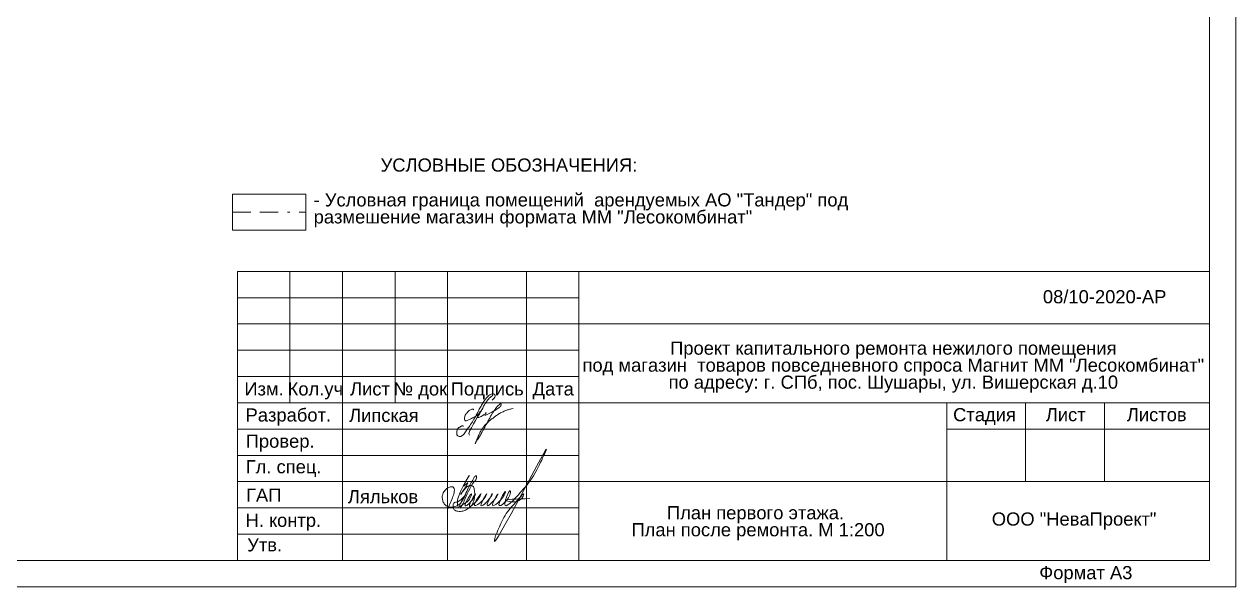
# Model space of a CAD drawing. Header units: metres. Extents: x -265.8 to -183.8, y -476 to -381.2.
# Drawn here: x -229.95 to -183.84, y -476.04 to -454.63 of the extents above; entities that cross this region are included whole.
import ezdxf
from ezdxf.enums import TextEntityAlignment as Align

# ---------------------------------------------------------------- set-up
doc = ezdxf.new("R2010")
doc.units = ezdxf.units.M
doc.header["$MEASUREMENT"] = 0
doc.linetypes.add('( Border )', pattern=[1.751, 0.5, -0.25, 0.5, -0.25, 0.001, -0.25])
doc.linetypes.add('DGN Style 3', pattern=[4.621086, 3.300776, -1.32031])
doc.layers.add('Level 50', color=7, linetype='Continuous', lineweight=0)
doc.layers.add('Level 63', color=7, linetype='Continuous', lineweight=0)
doc.styles.add('Style-Arial', font='arial.ttf')

# ---------------------------------------------------------------- blocks, each defined once
blk = doc.blocks.new('*U28')
at = {"layer": 'Level 50', "color": 7, "linetype": 'Continuous', "lineweight": 0}
for p, q in [((20.513, 14.5), (20.513, -14.5)), ((20.513, -14.5), (-20.487, -14.5))]:
    blk.add_line(p, q, dxfattribs=at)
at = {"layer": 'Level 50', "color": 7, "linetype": 'Continuous', "lineweight": 13}
for p in [(20.013, 14), (-18.926, -14)]:
    blk.add_line(p, (20.013, -14), dxfattribs=at)
at = {"layer": 'Level 63', "color": 7, "linetype": 'Continuous', "lineweight": 13}
for p, q in [((1.513, -8.5), (20.013, -8.5)), ((1.513, -8.5), (1.513, -14)), ((2.513, -8.5), (2.513, -11)), ((3.513, -8.5), (3.513, -14)), ((4.513, -8.5), (4.513, -11)), ((5.513, -8.5), (5.513, -14)), ((7.013, -8.5), (7.013, -14)), ((8.013, -8.5), (8.013, -14)), ((8.013, -9.5), (20.013, -9.5)), ((1.513, -10.5), (8.013, -10.5)), ((1.513, -11), (8.013, -11)), ((8.013, -11), (20.013, -11)), ((15.013, -11.5), (20.013, -11.5)), ((8.013, -12.5), (20.013, -12.5))]:
    blk.add_line(p, q, dxfattribs=at)
at = {"layer": 'Level 63', "color": 7, "linetype": 'Continuous', "lineweight": 0}
for p, q in [((1.513, -9), (8.013, -9)), ((1.513, -9.5), (8.013, -9.5)), ((1.513, -10), (8.013, -10)), ((1.513, -11.5), (8.013, -11.5)), ((1.513, -12), (8.013, -12)), ((1.513, -12.5), (8.013, -12.5)), ((1.513, -13), (8.013, -13)), ((1.513, -13.5), (8.013, -13.5))]:
    blk.add_line(p, q, dxfattribs=at)
at = {"layer": 'Level 63', "color": 7, "linetype": 'Continuous', "lineweight": 13, "flags": 128}
for points in [[(15.013, -11), (15.013, -14)], [(16.513, -11), (16.513, -12.5)], [(18.013, -11), (18.013, -12.5)]]:
    blk.add_lwpolyline(points, dxfattribs=at)
at = {"layer": 'Level 63', "color": 7, "linetype": 'Continuous', "lineweight": 0, "style": 'Style-Arial'}
for s, p in [('Изм.', (2.02, -10.735)), ('Кол.уч', (2.997, -10.735)), ('Лист', (4.036, -10.735)), ('№ док', (4.994, -10.735)), ('Подпись', (6.268, -10.735)), ('Дата', (7.524, -10.735)), ('Разработ.', (2.482, -11.231)), ('Стадия', (15.731, -11.225)), ('Лист', (17.276, -11.225)), ('Листов', (19.009, -11.225)), ('Провер.', (2.327, -11.729)), ('Гл. спец.', (2.393, -12.216)), ('ГАП', (2.014, -12.757)), ('Н. контр.', (2.388, -13.235)), ('ООО "НеваПроект"', (17.436, -13.211)), ('Утв.', (2.032, -13.702)), ('Формат А3', (17.66, -14.231))]:
    blk.add_text(s, height=0.25, dxfattribs=at).set_placement(p, align=Align.MIDDLE_CENTER)
blk = doc.blocks.new('формат_А3')
at = {"layer": 'Level 50', "color": 7, "linetype": 'Continuous', "lineweight": 13}
blk.add_blockref('*U28', (20.487, -14.5), dxfattribs=at)
blk = doc.blocks.new('*U29')
at = {"color": 5, "linetype": 'Continuous', "lineweight": 0}
for points, knots in [([(0.306, 0.776), (0.338, 0.808), (0.397, 0.875), (0.429, 0.933), (0.429, 0.965), (0.42, 1.007), (0.389, 1.038), (0.332, 1.045), (0.263, 1.027), (0.213, 1.007), (0.118, 0.929), (0.06, 0.874), (-0.031, 0.753), (-0.11, 0.623), (-0.214, 0.445), (-0.303, 0.264), (-0.383, 0.11), (-0.478, -0.059), (-0.639, -0.303), (-0.752, -0.465), (-0.872, -0.638), (-0.988, -0.735), (-1.017, -0.735), (-1.061, -0.743), (-1.139, -0.715), (-1.158, -0.689), (-1.176, -0.645), (-1.176, -0.576), (-1.169, -0.519), (-1.149, -0.433), (-1.081, -0.354), (-1.035, -0.336), (-0.993, -0.308), (-0.956, -0.297), (-0.92, -0.293), (-0.909, -0.307), (-0.916, -0.318)], [0, 0, 0, 0, 0.032258, 0.064516, 0.096774, 0.129032, 0.16129, 0.193548, 0.225806, 0.258065, 0.290323, 0.322581, 0.354839, 0.387097, 0.419355, 0.451613, 0.483871, 0.516129, 0.548387, 0.580645, 0.612903, 0.645161, 0.677419, 0.709677, 0.741935, 0.774194, 0.806452, 0.83871, 0.870968, 0.903226, 0.935484, 0.967742, 0.983871, 0.991935, 0.995968, 1, 1, 1, 1]), ([(0.324, 0.97), (0.325, 0.97), (0.327, 0.977), (0.319, 0.976), (0.313, 0.973), (0.304, 0.967), (0.289, 0.95), (0.206, 0.881), (0.152, 0.82), (0.093, 0.753), (-0.006, 0.617), (-0.174, 0.288), (-0.312, 0.065), (-0.539, -0.325), (-0.642, -0.514), (-0.687, -0.643), (-0.64, -0.686)], [0, 0, 0, 0, 0.005306, 0.009091, 0.012718, 0.03509, 0.04357, 0.143713, 0.287425, 0.431138, 0.57485, 0.718563, 0.862275, 0.934132, 0.97006, 1, 1, 1, 1])]:
    blk.add_open_spline(points, degree=3, knots=knots, dxfattribs=at)
blk.add_open_spline([(-0.466, 0.375), (-0.477, 0.405), (-0.522, 0.405), (-0.564, 0.389), (-0.626, 0.36), (-0.677, 0.321), (-0.751, 0.252), (-0.803, 0.178), (-0.835, 0.121), (-0.851, 0.046), (-0.851, -0.036), (-0.83, -0.076), (-0.798, -0.084), (-0.77, -0.084), (-0.711, -0.062), (-0.657, -0.037), (-0.529, 0.033), (-0.308, 0.141), (-0.219, 0.237), (-0.169, 0.317), (-0.193, 0.317), (-0.298, 0.134), (-0.31, 0.076), (-0.31, 0.056), (-0.266, 0.056), (-0.23, 0.056), (-0.158, 0.094), (-0.083, 0.14), (-0.024, 0.179), (0.022, 0.211), (0.057, 0.251), (0.057, 0.266), (0.032, 0.232), (0.004, 0.173), (-0.002, 0.145), (0.03, 0.145), (0.108, 0.188), (0.241, 0.256), (0.325, 0.302), (0.438, 0.365), (0.547, 0.44), (0.612, 0.48), (0.654, 0.521), (0.679, 0.566), (0.679, 0.617), (0.679, 0.634), (0.648, 0.626), (0.594, 0.589), (0.512, 0.517), (0.448, 0.428), (0.37, 0.31), (0.317, 0.235), (0.239, 0.11), (0.158, -0.046), (0.088, -0.178), (-0.026, -0.403), (-0.22, -0.74), (-0.324, -0.893), (-0.414, -0.996), (-0.414, -1.046), (-0.377, -1.018), (-0.317, -0.817), (-0.236, -0.634), (-0.15, -0.464), (-0.087, -0.376), (0.011, -0.254), (0.138, -0.127), (0.215, -0.06), (0.339, 0.033), (0.462, 0.119), (0.577, 0.204), (0.723, 0.281), (0.876, 0.347), (1.008, 0.391), (1.08, 0.409), (1.176, 0.43)], degree=3, dxfattribs=at)

msp = doc.modelspace()

# ---------------------------------------------------------------- linework, layer by layer
at = {"color": 1, "linetype": '( Border )', "lineweight": 13, "ltscale": 1.388889}
msp.add_line((-222.02363544, -461.78418414), (-219.23365938, -461.78418414), dxfattribs=at)
at = {"color": 7, "linetype": 'Continuous', "lineweight": 13, "flags": 128}
msp.add_lwpolyline([(-222.02363544, -461.09646465), (-219.23365938, -461.09646465), (-219.23365938, -462.47190364), (-222.02363544, -462.47190364), (-222.02363544, -461.09646465)], close=True, dxfattribs=at)
at = {"color": 5, "linetype": 'Continuous', "lineweight": 0}
msp.add_spline([(-213.84063432, -473.06964003), (-213.6353035, -472.6000044), (-213.58493679, -472.41203328), (-213.58493679, -472.30562545), (-213.64739146, -472.24317078), (-213.745952, -472.24317078), (-213.90064455, -472.33248256), (-214.01014959, -472.4720592), (-214.03905293, -472.55283588), (-214.03905293, -472.69006909), (-214.00495795, -472.81731329), (-213.91928418, -472.93870858), (-213.82076026, -472.99559139), (-213.68723503, -473.01787764), (-213.55113071, -472.98140859), (-213.43417849, -472.92821634), (-213.35396441, -472.86621678), (-213.21123686, -472.61900541), (-213.07884904, -472.3468784), (-212.9713981, -472.12602286), (-212.85893923, -471.93123838), (-212.7845123, -471.82691655), (-212.74978418, -471.81761118), (-212.73639721, -471.86757206), (-212.75842129, -471.94976706), (-212.82336697, -472.03944748), (-213.20582093, -472.77630871), (-213.32735693, -472.98681523), (-213.41838556, -473.03937063), (-213.44273235, -472.99720075), (-213.454039, -472.95500376), (-213.46902324, -472.8040624), (-213.40277594, -472.55682412), (-213.21309178, -472.14343795), (-213.01656745, -471.80304783), (-213.21067489, -472.19767347), (-213.08439003, -472.08648727), (-213.34193447, -472.53256732), (-213.14043374, -472.27151899), (-212.99209173, -472.18587369), (-212.87960002, -472.21601575), (-212.82600279, -472.33627286), (-212.81018208, -472.53011386), (-212.95174031, -472.97575384), (-213.12727477, -473.10433141), (-213.25639278, -473.15819795), (-213.45480275, -473.16570215), (-213.59235971, -473.10737995), (-213.61738945, -473.06402718), (-213.63250204, -472.96279796), (-213.60496625, -472.86003299), (-213.45353524, -472.80486443), (-213.14773051, -472.53091767), (-213.37871813, -472.98537464), (-213.25980164, -472.91671818), (-212.95132697, -472.60824351), (-212.92708886, -472.51778564), (-213.17742352, -472.95137798), (-212.91149284, -472.74940688), (-212.77477847, -472.50358743), (-213.00948794, -472.9696431), (-212.68575383, -472.71444856), (-212.5688384, -472.50358743), (-212.81525038, -472.93874317), (-212.48302859, -472.72672935), (-212.35007208, -472.50358743), (-212.56965967, -472.94328918), (-212.22991444, -472.67029951), (-212.13489221, -472.50358743), (-212.33812526, -472.93688886), (-211.9429422, -472.55280595), (-211.93320178, -472.52837451), (-212.13013825, -472.91299136), (-211.64182125, -472.45906961), (-211.63649082, -472.43917615), (-211.88465842, -472.92009907), (-211.44651773, -472.45888541), (-211.44651773, -472.40099528), (-211.6649355, -472.8966691), (-211.06442583, -472.44695601), (-210.37630828, -471.46080156), (-210.1063983, -470.87976083), (-212.06139825, -474.26592007), (-211.69517313, -473.40195882), (-211.24570294, -472.82077512), (-210.93941884, -472.51449102), (-211.05065378, -472.70715559), (-211.59078435, -472.77189517), (-210.70538606, -472.68676724)], degree=3, dxfattribs=at)

# ---------------------------------------------------------------- block references
at = {"color": 5, "linetype": 'Continuous', "lineweight": 0, "xscale": 0.911162139438965, "yscale": 0.911162139438965, "zscale": 0.911162139438965}
msp.add_blockref('*U29', (-212.4206556, -469.64858948), dxfattribs=at)
at = {"layer": 'Level 50', "color": 7, "linetype": 'Continuous', "lineweight": 13, "xscale": 2, "yscale": 2, "zscale": 2}
msp.add_blockref('формат_А3', (-265.84184768, -418.04117571), dxfattribs=at)

# ---------------------------------------------------------------- texts
at = {"color": 7, "lineweight": 13, "style": 'Style-Arial'}
msp.add_text('Ляльков', height=0.5, dxfattribs=at).set_placement((-217.63505032, -472.36110734), align=Align.TOP_LEFT)
at = {"color": 18, "linetype": 'Continuous', "lineweight": 0, "true_color": 0x000000, "insert": (-211.50418955, -459.99600975), "char_height": 0.5, "attachment_point": 5, "line_spacing_factor": 0.6, "style": 'Style-Arial'}
msp.add_mtext('УСЛОВНЫЕ ОБОЗНАЧЕНИЯ:\\P', dxfattribs=at)
at = {"color": 7, "linetype": 'DGN Style 3', "lineweight": 13, "insert": (-218.94003086, -461.06699106), "char_height": 0.5, "attachment_point": 1, "line_spacing_factor": 0.776524, "style": 'Style-Arial'}
msp.add_mtext('- Условная граница помещений  арендуемых АО "Тандер" под \\Pразмешение магазин формата ММ "Лесокомбинат"', dxfattribs=at)
at = {"color": 7, "linetype": 'Continuous', "lineweight": 13, "insert": (-196.87594314, -467.68150336), "char_height": 0.5, "attachment_point": 5, "line_spacing_factor": 0.776524, "style": 'Style-Arial'}
msp.add_mtext('Проект капитального ремонта нежилого помещения \\Pпод магазин  товаров повседневного спроса Магнит ММ "Лесокомбинат"\\Pпо адресу: г. СПб, пос. Шушары, ул. Вишерская д.10', dxfattribs=at)
at = {"color": 7, "linetype": 'Continuous', "lineweight": 0, "insert": (-202.12130868, -473.62237802), "char_height": 0.5, "attachment_point": 5, "line_spacing_factor": 0.776524, "style": 'Style-Arial'}
msp.add_mtext('План первого этажа. \\P План после ремонта. М 1:200', dxfattribs=at)
at = {"layer": 'Level 63', "color": 7, "linetype": 'Continuous', "lineweight": 0, "style": 'Style-Arial'}
for s, p in [('08/10-2020-АР', (-191.18178392, -464.75274987)), ('Липская', (-217.59168159, -469.26822268))]:
    msp.add_text(s, height=0.5, dxfattribs=at).set_placement(p, align=Align.TOP_LEFT)

doc.saveas('drawing.dxf')
